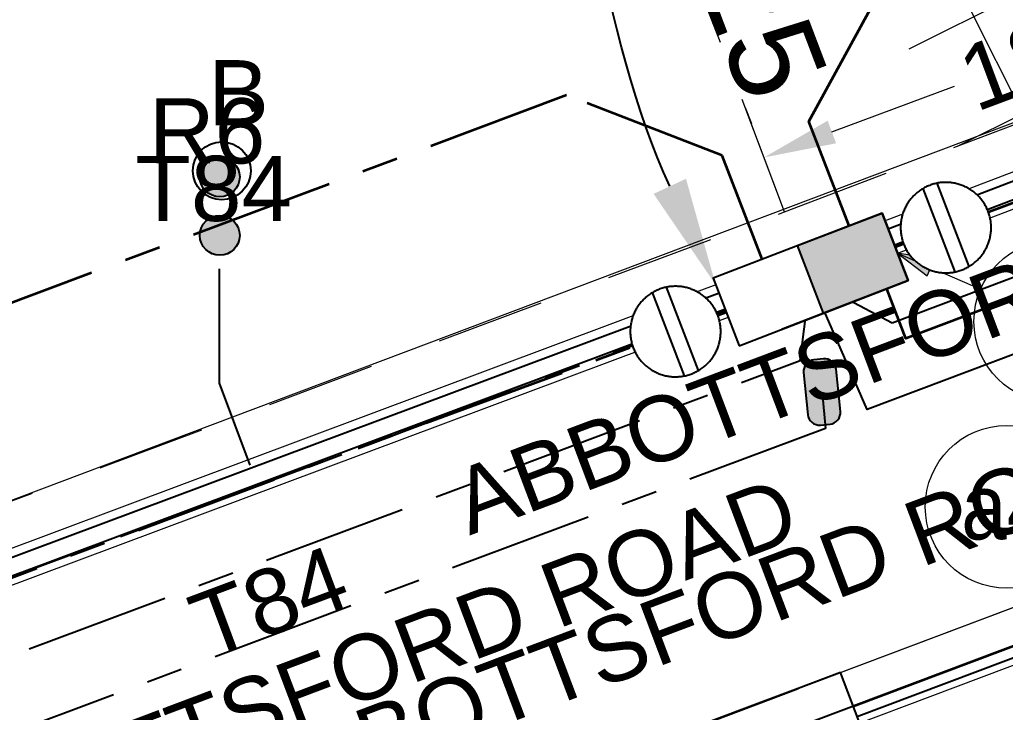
# Model space of a CAD drawing. Header units: metres. Extents: x 310735 to 311241, y 6267063 to 6267603.
# Drawn here: x 310909.97 to 310937.19, y 6267307.78 to 6267326.91 of the extents above; entities that cross this region are included whole.
import ezdxf
from ezdxf import colors
from ezdxf.entities.mleader import LeaderData, LeaderLine
from ezdxf.enums import TextEntityAlignment as Align
from ezdxf.math import Vec2, Vec3

# ---------------------------------------------------------------- set-up
doc = ezdxf.new("R2010")
doc.units = ezdxf.units.M
for name, pattern in [('Cable Exist UG', [7, 4, -1, 1, -1]), ('Dash', [5, 3, -2]), ('IE Trench LV', [6, 4, -2])]:
    doc.linetypes.add(name, pattern=pattern)
doc.layers.get('0').update_dxf_attribs({"color": 6})
for name, color, linetype, lineweight in [('_User Dimensions', 140, 'Continuous', 13), ('_User Miscellaneous1', 30, 'Continuous', 13), ('_User_HV_Exist', 1, 'Continuous', 35), ('_User_LV_Exist', 5, 'Continuous', 35), ('_User_SL_Exist', 4, 'Continuous', 35), ('Cadastre Developer_SP_EXT', 98, 'Continuous', 15), ('Cadastre Developer_SP_NEW', 92, 'Continuous', 15), ('Mains_LV_EXT', 163, 'Continuous', 25), ('Mains_LV_SL_EXT', 135, 'Continuous', 25)]:
    doc.layers.add(name, color=color, linetype=linetype, lineweight=lineweight)
doc.layers.add('_User Miscellaneous12', color=252, linetype='Continuous', lineweight=13, plot=False, transparency=0.5)
doc.layers.add('_User Miscellaneous8', color=181, linetype='Continuous', lineweight=13, transparency=0.5)
for name, color, linetype in [('Duct_SP_EXT', 30, 'Continuous'), ('Equip_LV_EXT', 7, 'Continuous'), ('Equip_LV_NEW', 2, 'Continuous'), ('Mains_HV_New_V17', 2, 'Cable x'), ('Mains_LV_New_T84', 2, 'Cable x'), ('Notes_SP_MISC', 7, 'Continuous'), ('SupportsUG_SP_LV_NEW', 2, 'Continuous'), ('Trench_SP_NEW', 2, 'Continuous')]:
    doc.layers.add(name, color=color, linetype=linetype)
doc.styles.add('iecARIAL', font='arial.ttf', dxfattribs={"height": 2})
doc.styles.get("Standard").update_dxf_attribs({"font": 'arial.ttf'})
doc.linetypes.add('Cable New UG', pattern='A,5.5,-0.01,["X",Standard,S=1.8,R=0,X=0,Y=-0.94],-1.7', length=7.21)
doc.linetypes.add('Cable x', pattern='A,4.5,-0.01,["X",Standard,S=1.25,R=0,X=0,Y=-0.65],-1.2', length=5.71)
doc.linetypes.add('IE Trench HV', pattern='A,4,-0.4,["/",Standard,S=2,R=0,X=0.25,Y=-1],-1.6', length=6)
doc.dimstyles.new('1.8mm_1_1000', dxfattribs={"dimtxt": 1.8, "dimasz": 2, "dimexe": 1, "dimexo": 3, "dimgap": 0.5, "dimtad": 0, "dimtoh": 1, "dimlfac": -1, "dimzin": 12, "dimdsep": 46, "dimtxsty": 'Standard', "dimcen": 1, "dimclrd": 256, "dimclre": 256, "dimclrt": 256, "dimazin": 3, "dimtfac": 1, "dimtmove": 0, "dimatfit": 3, "dimfxl": 1, "dimtolj": 1, "dimtzin": 0, "dimlwd": -1, "dimlwe": -1, "dimarcsym": 0})

# ---------------------------------------------------------------- blocks, each defined once
blk = doc.blocks.new('DUCT_EXT')
blk.add_circle((0, 0.8), 0.8)
at = {"flags": 1}
blk.add_attdef('Z', (0, 0), '', height=0.2, dxfattribs=at)
at = {"flags": 9}
for tag, p in [('DUCT_CODE', (0, 0)), ('XSECT_TYPE', (0, -0.2)), ('STATE', (0, -0.6)), ('FB_REFERENCE', (0, -0.4)), ('NOTES', (0, -0.8))]:
    blk.add_attdef(tag, text='', height=0.2, dxfattribs=at).set_placement(p, align=Align.MIDDLE_LEFT)
blk = doc.blocks.new('LV_STJ_EXT')
h = blk.add_hatch(color=256)
edge = h.paths.add_edge_path()
edge.add_ellipse((-0.586, 0.131), major_axis=(0.226, 0.226), ratio=1, start_angle=45, end_angle=135)
edge.add_line((-0.906, 0.131), (-0.906, -0.131))
edge.add_ellipse((-0.586, -0.131), major_axis=(0.226, 0.226), ratio=1, start_angle=135, end_angle=225)
edge.add_line((-0.586, -0.451), (0.586, -0.451))
edge.add_ellipse((0.586, -0.131), major_axis=(-0.226, 0.226), ratio=1, start_angle=135, end_angle=225)
edge.add_line((0.906, -0.131), (0.906, 0.131))
edge.add_ellipse((0.586, 0.131), major_axis=(-0.226, 0.226), ratio=1, start_angle=225, end_angle=315)
edge.add_line((0.586, 0.451), (-0.586, 0.451))
blk.add_lwpolyline([(-0.906, 0.131), (-0.906, -0.131, 0.414214), (-0.586, -0.451), (0.586, -0.451, 0.414214), (0.906, -0.131), (0.906, 0.131, 0.414214), (0.586, 0.451), (-0.586, 0.451, 0.414214)], format="xyb", close=True)
at = {"flags": 1}
blk.add_attdef('Z', (0, 0), '', height=0.2, dxfattribs=at)
at = {"flags": 9}
for tag, p in [('ORIENTATION', (0, 0)), ('USAGE', (0, -0.2)), ('LEGEND', (0, -0.4)), ('NOTES', (0, -0.6))]:
    blk.add_attdef(tag, text='', height=0.2, dxfattribs=at).set_placement(p, align=Align.MIDDLE_LEFT)
blk = doc.blocks.new('CABLE_LARGE_EXT')
h = blk.add_hatch(color=256)
edge = h.paths.add_edge_path()
edge.add_arc((0, 0.55), 0.55, 0, 360)
blk.add_circle((0, 0.55), 0.55)
at = {"flags": 1}
blk.add_attdef('Z', (0, 0), '', height=0.2, dxfattribs=at)
at = {"flags": 9}
for tag, p in [('COND_CODE', (0, 0)), ('FB_REFERENCE', (0, -0.2)), ('XSECT_SIZE', (0, -0.6)), ('STATE', (0, -0.4)), ('NOTES', (0, -0.8))]:
    blk.add_attdef(tag, text='', height=0.2, dxfattribs=at).set_placement(p, align=Align.MIDDLE_LEFT)
blk = doc.blocks.new('PILLAR_NEW')
at = {"width": 0.9}
blk.add_attdef('ASSET_NUM', text='', height=2, dxfattribs=at).set_placement((4, 2), align=Align.MIDDLE_LEFT)
for tag, p, flags in [('SUBURB', (-2, 0), 1), ('STREETNAME', (-1.8, 0), 9), ('PARENT', (-1.6, 0), 9), ('NOTES', (-1.4, 0), 9), ('LOCATION', (-1.2, 0), 9), ('LEGEND', (-1, 0), 9), ('USAGE', (-0.8, 0), 9), ('SUPPORT_TYPE', (-0.6, 0), 9), ('STATE', (-0.4, 0), 9), ('OWNED_BY', (-0.2, 0), 9)]:
    blk.add_attdef(tag, p, '', height=0.2, rotation=270, dxfattribs=dict(flags=flags))
blk.add_wipeout([(1, 2.5), (1, -2.5), (-1, -2.5), (-1, 2.5)])
blk.add_lwpolyline([(-1, 2.5), (-1, -1.25), (-1, 1.25), (-1, -2.5), (1, -2.5), (1, 2.5)], close=True)
blk = doc.blocks.new('SUB GRID')
at = {"transparency": 33554559}
for p, q in [((-48, 50), (-48, -50)), ((-50, 3), (50, 3)), ((-50, 0), (50, 0)), ((-50, 0), (50, 0))]:
    blk.add_line(p, q, dxfattribs=at)
blk = doc.blocks.new('*D376')
at = {"layer": '_User Dimensions', "transparency": 16777216}
for p, q in [((310964.238, 6267314.361), (310964.696, 6267313.144)), ((310962.472, 6267313.375), (310950.104, 6267308.717)), ((310934.396, 6267302.802), (310946.764, 6267307.459)), ((310932.418, 6267302.378), (310932.877, 6267301.161))]:
    blk.add_line(p, q, dxfattribs=at)
for points in [[(310962.354, 6267313.687), (310962.589, 6267313.063), (310964.344, 6267314.08)], [(310934.278, 6267303.114), (310934.513, 6267302.49), (310932.524, 6267302.097)]]:
    blk.add_solid(points, dxfattribs=at)
at = {"layer": '_User Dimensions', "transparency": 16777216, "insert": (310948.434, 6267308.088), "char_height": 1.8, "attachment_point": 5, "rotation": 20.6352}
blk.add_mtext('\\A1;34', dxfattribs=at)
blk = doc.blocks.new('*U410')
h = blk.add_hatch(color=256)
h.dxf.hatch_style = 1
h.paths.add_polyline_path([(3.217, -1.944), (2.93, -2.354), (3.893, -2.722)])
blk.add_line((3.893, -2.722), (2.049, -1.433))
at = {"flags": 128}
blk.add_lwpolyline([(3.217, -1.944), (2.93, -2.354), (3.893, -2.722), (3.217, -1.944)], dxfattribs=at)
blk.add_circle((0, 0), 2.25)
at = {"width": 0.9}
blk.add_attdef('CODE', text='', height=1.8, dxfattribs=at).set_placement((0, 0), align=Align.MIDDLE_CENTER)
at = {"flags": 1}
blk.add_attdef('Z', (0, 0), '', height=0.2, dxfattribs=at)
blk = doc.blocks.new('*U419')
h = blk.add_hatch(color=256)
h.dxf.hatch_style = 1
h.paths.add_polyline_path([(-3.542, 1.258), (-3.343, 1.717), (-4.36, 1.884)])
blk.add_line((-4.36, 1.884), (-2.295, 0.991))
at = {"flags": 128}
blk.add_lwpolyline([(-3.542, 1.258), (-3.343, 1.717), (-4.36, 1.884), (-3.542, 1.258)], dxfattribs=at)
blk.add_circle((0, 0), 2.25)
at = {"width": 0.9}
blk.add_attdef('CODE', text='', height=1.8, dxfattribs=at).set_placement((0, 0), align=Align.MIDDLE_CENTER)
at = {"flags": 1}
blk.add_attdef('Z', (0, 0), '', height=0.2, dxfattribs=at)
blk = doc.blocks.new('*D420')
at = {"layer": '_User Dimensions', "transparency": 16777216}
for p, q in [((310946.976, 6267330.851), (310947.143, 6267330.405)), ((310945.622, 6267328.767), (310942.236, 6267327.497)), ((310932.404, 6267323.808), (310935.789, 6267325.078)), ((310930.013, 6267324.487), (310930.18, 6267324.042))]:
    blk.add_line(p, q, dxfattribs=at)
at = {"layer": '_User Dimensions', "linetype": 'IE Trench LV', "transparency": 16777216}
for points in [[(310945.505, 6267329.079), (310945.739, 6267328.455), (310947.494, 6267329.469)], [(310932.286, 6267324.12), (310932.521, 6267323.496), (310930.531, 6267323.105)]]:
    blk.add_solid(points, dxfattribs=at)
at = {"layer": '_User Dimensions', "linetype": 'IE Trench LV', "transparency": 16777216, "insert": (310939.013, 6267326.287), "char_height": 1.8, "attachment_point": 5, "rotation": 20.5639}
blk.add_mtext('\\A1;18.12', dxfattribs=at)
blk = doc.blocks.new('LV_UG_LINKS_CLOSED_NEW')
at = {"layer": 'Equip_LV_NEW'}
for tag, flags, p in [('ACTUAL_STATUS', 9, (3.167, -1.667)), ('CONSTRUCTED_VOLTAGE', 9, (3.167, -1.833)), ('OPERATING_VOLTAGE', 9, (3.167, -2.167)), ('NO_PHASES', 9, (3.167, -2)), ('STATE', 9, (3.167, -2.5)), ('ORIENTATION', 9, (3.167, -2.333)), ('SWITCH_TYPE', 9, (3.167, -2.667)), ('USAGE', 9, (3.167, -2.833)), ('NOTES', 9, (3.167, -3)), ('OWNED_BY', 9, (3.167, -3.167)), ('OPERATED_BY', 9, (3.167, -3.333)), ('MAINTAINED_BY', 9, (3.167, -3.5)), ('TYPE', 9, (3.167, -3.833)), ('NUMBER_OF_PHASES', 9, (3.167, -3.667)), ('Z', 1, (3.167, -4))]:
    blk.add_attdef(tag, text='', height=0.167, dxfattribs=dict(at, flags=flags)).set_placement(p, align=Align.MIDDLE_LEFT)
blk.add_wipeout([(4, 1.25), (3.969, 1.25), (3.939, 1.248), (3.908, 1.247), (3.877, 1.244), (3.847, 1.241), (3.817, 1.236), (3.786, 1.232), (3.756, 1.226), (3.726, 1.22), (3.696, 1.213), (3.667, 1.205), (3.637, 1.196), (3.608, 1.187), (3.579, 1.177), (3.55, 1.166), (3.522, 1.155), (3.493, 1.143), (3.466, 1.13), (3.438, 1.117), (3.411, 1.102), (3.384, 1.088), (3.357, 1.072), (3.331, 1.056), (3.306, 1.039), (3.28, 1.022), (3.255, 1.004), (3.231, 0.985), (3.207, 0.966), (3.184, 0.947), (3.161, 0.926), (3.138, 0.905), (3.116, 0.884), (3.095, 0.862), (3.074, 0.839), (3.053, 0.816), (3.034, 0.793), (3.015, 0.769), (2.996, 0.745), (2.978, 0.72), (2.961, 0.694), (2.944, 0.669), (2.928, 0.643), (2.912, 0.616), (2.898, 0.589), (2.883, 0.562), (2.87, 0.534), (2.857, 0.507), (2.845, 0.478), (2.834, 0.45), (2.823, 0.421), (2.813, 0.392), (2.804, 0.363), (2.795, 0.333), (2.787, 0.304), (2.78, 0.274), (2.774, 0.244), (2.768, 0.214), (2.764, 0.183), (2.759, 0.153), (2.756, 0.123), (2.753, 0.092), (2.752, 0.061), (2.75, 0.031), (2.75, 0), (2.75, -0.031), (2.752, -0.061), (2.753, -0.092), (2.756, -0.123), (2.759, -0.153), (2.764, -0.183), (2.768, -0.214), (2.774, -0.244), (2.78, -0.274), (2.787, -0.304), (2.795, -0.333), (2.804, -0.363), (2.813, -0.392), (2.823, -0.421), (2.834, -0.45), (2.845, -0.478), (2.857, -0.507), (2.87, -0.534), (2.883, -0.562), (2.898, -0.589), (2.912, -0.616), (2.928, -0.643), (2.944, -0.669), (2.961, -0.694), (2.978, -0.72), (2.996, -0.745), (3.015, -0.769), (3.034, -0.793), (3.053, -0.816), (3.074, -0.839), (3.095, -0.862), (3.116, -0.884), (3.138, -0.905), (3.161, -0.926), (3.184, -0.947), (3.207, -0.966), (3.231, -0.985), (3.255, -1.004), (3.28, -1.022), (3.306, -1.039), (3.331, -1.056), (3.357, -1.072), (3.384, -1.088), (3.411, -1.102), (3.438, -1.117), (3.466, -1.13), (3.493, -1.143), (3.522, -1.155), (3.55, -1.166), (3.579, -1.177), (3.608, -1.187), (3.637, -1.196), (3.667, -1.205), (3.696, -1.213), (3.726, -1.22), (3.756, -1.226), (3.786, -1.232), (3.817, -1.236), (3.847, -1.241), (3.877, -1.244), (3.908, -1.247), (3.939, -1.248), (3.969, -1.25), (4, -1.25), (4.031, -1.25), (4.061, -1.248), (4.092, -1.247), (4.123, -1.244), (4.153, -1.241), (4.183, -1.236), (4.214, -1.232), (4.244, -1.226), (4.274, -1.22), (4.304, -1.213), (4.333, -1.205), (4.363, -1.196), (4.392, -1.187), (4.421, -1.177), (4.45, -1.166), (4.478, -1.155), (4.507, -1.143), (4.534, -1.13), (4.562, -1.117), (4.589, -1.102), (4.616, -1.088), (4.643, -1.072), (4.669, -1.056), (4.694, -1.039), (4.72, -1.022), (4.745, -1.004), (4.769, -0.985), (4.793, -0.966), (4.816, -0.947), (4.839, -0.926), (4.862, -0.905), (4.884, -0.884), (4.905, -0.862), (4.926, -0.839), (4.947, -0.816), (4.966, -0.793), (4.985, -0.769), (5.004, -0.745), (5.022, -0.72), (5.039, -0.694), (5.056, -0.669), (5.072, -0.643), (5.088, -0.616), (5.102, -0.589), (5.117, -0.562), (5.13, -0.534), (5.143, -0.507), (5.155, -0.478), (5.166, -0.45), (5.177, -0.421), (5.187, -0.392), (5.196, -0.363), (5.205, -0.333), (5.213, -0.304), (5.22, -0.274), (5.226, -0.244), (5.232, -0.214), (5.236, -0.183), (5.241, -0.153), (5.244, -0.123), (5.247, -0.092), (5.248, -0.061), (5.25, -0.031), (5.25, 0), (5.25, 0.031), (5.248, 0.061), (5.247, 0.092), (5.244, 0.123), (5.241, 0.153), (5.236, 0.183), (5.232, 0.214), (5.226, 0.244), (5.22, 0.274), (5.213, 0.304), (5.205, 0.333), (5.196, 0.363), (5.187, 0.392), (5.177, 0.421), (5.166, 0.45), (5.155, 0.478), (5.143, 0.507), (5.13, 0.534), (5.117, 0.562), (5.102, 0.589), (5.088, 0.616), (5.072, 0.643), (5.056, 0.669), (5.039, 0.694), (5.022, 0.72), (5.004, 0.745), (4.985, 0.769), (4.966, 0.793), (4.947, 0.816), (4.926, 0.839), (4.905, 0.862), (4.884, 0.884), (4.862, 0.905), (4.839, 0.926), (4.816, 0.947), (4.793, 0.966), (4.769, 0.985), (4.745, 1.004), (4.72, 1.022), (4.694, 1.039), (4.669, 1.056), (4.643, 1.072), (4.616, 1.088), (4.589, 1.102), (4.562, 1.117), (4.534, 1.13), (4.507, 1.143), (4.478, 1.155), (4.45, 1.166), (4.421, 1.177), (4.392, 1.187), (4.363, 1.196), (4.333, 1.205), (4.304, 1.213), (4.274, 1.22), (4.244, 1.226), (4.214, 1.232), (4.183, 1.236), (4.153, 1.241), (4.123, 1.244), (4.092, 1.247), (4.061, 1.248), (4.031, 1.25)]).dxf.layer = 'Equip_LV_NEW'
for p, q in [((3.792, 1.232), (3.792, -1.232)), ((4.208, 1.232), (4.208, -1.232))]:
    blk.add_line(p, q, dxfattribs=at)
at = {"layer": 'Equip_LV_NEW', "flags": 128}
blk.add_lwpolyline([(4, 1.25), (3.969, 1.25), (3.939, 1.248), (3.908, 1.247), (3.877, 1.244), (3.847, 1.241), (3.817, 1.236), (3.786, 1.232), (3.756, 1.226), (3.726, 1.22), (3.696, 1.213), (3.667, 1.205), (3.637, 1.196), (3.608, 1.187), (3.579, 1.177), (3.55, 1.166), (3.522, 1.155), (3.493, 1.143), (3.466, 1.13), (3.438, 1.117), (3.411, 1.102), (3.384, 1.088), (3.357, 1.072), (3.331, 1.056), (3.306, 1.039), (3.28, 1.022), (3.255, 1.004), (3.231, 0.985), (3.207, 0.966), (3.184, 0.947), (3.161, 0.926), (3.138, 0.905), (3.116, 0.884), (3.095, 0.862), (3.074, 0.839), (3.053, 0.816), (3.034, 0.793), (3.015, 0.769), (2.996, 0.745), (2.978, 0.72), (2.961, 0.694), (2.944, 0.669), (2.928, 0.643), (2.912, 0.616), (2.898, 0.589), (2.883, 0.562), (2.87, 0.534), (2.857, 0.507), (2.845, 0.478), (2.834, 0.45), (2.823, 0.421), (2.813, 0.392), (2.804, 0.363), (2.795, 0.333), (2.787, 0.304), (2.78, 0.274), (2.774, 0.244), (2.768, 0.214), (2.764, 0.183), (2.759, 0.153), (2.756, 0.123), (2.753, 0.092), (2.752, 0.061), (2.75, 0.031), (2.75, 0), (2.75, -0.031), (2.752, -0.061), (2.753, -0.092), (2.756, -0.123), (2.759, -0.153), (2.764, -0.183), (2.768, -0.214), (2.774, -0.244), (2.78, -0.274), (2.787, -0.304), (2.795, -0.333), (2.804, -0.363), (2.813, -0.392), (2.823, -0.421), (2.834, -0.45), (2.845, -0.478), (2.857, -0.507), (2.87, -0.534), (2.883, -0.562), (2.898, -0.589), (2.912, -0.616), (2.928, -0.643), (2.944, -0.669), (2.961, -0.694), (2.978, -0.72), (2.996, -0.745), (3.015, -0.769), (3.034, -0.793), (3.053, -0.816), (3.074, -0.839), (3.095, -0.862), (3.116, -0.884), (3.138, -0.905), (3.161, -0.926), (3.184, -0.947), (3.207, -0.966), (3.231, -0.985), (3.255, -1.004), (3.28, -1.022), (3.306, -1.039), (3.331, -1.056), (3.357, -1.072), (3.384, -1.088), (3.411, -1.102), (3.438, -1.117), (3.466, -1.13), (3.493, -1.143), (3.522, -1.155), (3.55, -1.166), (3.579, -1.177), (3.608, -1.187), (3.637, -1.196), (3.667, -1.205), (3.696, -1.213), (3.726, -1.22), (3.756, -1.226), (3.786, -1.232), (3.817, -1.236), (3.847, -1.241), (3.877, -1.244), (3.908, -1.247), (3.939, -1.248), (3.969, -1.25), (4, -1.25), (4.031, -1.25), (4.061, -1.248), (4.092, -1.247), (4.123, -1.244), (4.153, -1.241), (4.183, -1.236), (4.214, -1.232), (4.244, -1.226), (4.274, -1.22), (4.304, -1.213), (4.333, -1.205), (4.363, -1.196), (4.392, -1.187), (4.421, -1.177), (4.45, -1.166), (4.478, -1.155), (4.507, -1.143), (4.534, -1.13), (4.562, -1.117), (4.589, -1.102), (4.616, -1.088), (4.643, -1.072), (4.669, -1.056), (4.694, -1.039), (4.72, -1.022), (4.745, -1.004), (4.769, -0.985), (4.793, -0.966), (4.816, -0.947), (4.839, -0.926), (4.862, -0.905), (4.884, -0.884), (4.905, -0.862), (4.926, -0.839), (4.947, -0.816), (4.966, -0.793), (4.985, -0.769), (5.004, -0.745), (5.022, -0.72), (5.039, -0.694), (5.056, -0.669), (5.072, -0.643), (5.088, -0.616), (5.102, -0.589), (5.117, -0.562), (5.13, -0.534), (5.143, -0.507), (5.155, -0.478), (5.166, -0.45), (5.177, -0.421), (5.187, -0.392), (5.196, -0.363), (5.205, -0.333), (5.213, -0.304), (5.22, -0.274), (5.226, -0.244), (5.232, -0.214), (5.236, -0.183), (5.241, -0.153), (5.244, -0.123), (5.247, -0.092), (5.248, -0.061), (5.25, -0.031), (5.25, 0), (5.25, 0.031), (5.248, 0.061), (5.247, 0.092), (5.244, 0.123), (5.241, 0.153), (5.236, 0.183), (5.232, 0.214), (5.226, 0.244), (5.22, 0.274), (5.213, 0.304), (5.205, 0.333), (5.196, 0.363), (5.187, 0.392), (5.177, 0.421), (5.166, 0.45), (5.155, 0.478), (5.143, 0.507), (5.13, 0.534), (5.117, 0.562), (5.102, 0.589), (5.088, 0.616), (5.072, 0.643), (5.056, 0.669), (5.039, 0.694), (5.022, 0.72), (5.004, 0.745), (4.985, 0.769), (4.966, 0.793), (4.947, 0.816), (4.926, 0.839), (4.905, 0.862), (4.884, 0.884), (4.862, 0.905), (4.839, 0.926), (4.816, 0.947), (4.793, 0.966), (4.769, 0.985), (4.745, 1.004), (4.72, 1.022), (4.694, 1.039), (4.669, 1.056), (4.643, 1.072), (4.616, 1.088), (4.589, 1.102), (4.562, 1.117), (4.534, 1.13), (4.507, 1.143), (4.478, 1.155), (4.45, 1.166), (4.421, 1.177), (4.392, 1.187), (4.363, 1.196), (4.333, 1.205), (4.304, 1.213), (4.274, 1.22), (4.244, 1.226), (4.214, 1.232), (4.183, 1.236), (4.153, 1.241), (4.123, 1.244), (4.092, 1.247), (4.061, 1.248), (4.031, 1.25)], close=True, dxfattribs=at)
blk = doc.blocks.new('*U496')
at = {"layer": 'Equip_LV_NEW'}
for tag, flags, p in [('ACTUAL_STATUS', 9, (3.167, -1.667)), ('CONSTRUCTED_VOLTAGE', 9, (3.167, -1.833)), ('OPERATING_VOLTAGE', 9, (3.167, -2.167)), ('NO_PHASES', 9, (3.167, -2)), ('STATE', 9, (3.167, -2.5)), ('ORIENTATION', 9, (3.167, -2.333)), ('SWITCH_TYPE', 9, (3.167, -2.667)), ('USAGE', 9, (3.167, -2.833)), ('NOTES', 9, (3.167, -3)), ('OWNED_BY', 9, (3.167, -3.167)), ('OPERATED_BY', 9, (3.167, -3.333)), ('MAINTAINED_BY', 9, (3.167, -3.5)), ('TYPE', 9, (3.167, -3.833)), ('NUMBER_OF_PHASES', 9, (3.167, -3.667)), ('Z', 1, (3.167, -4))]:
    blk.add_attdef(tag, text='', height=0.167, dxfattribs=dict(at, flags=flags)).set_placement(p, align=Align.MIDDLE_LEFT)
blk.add_wipeout([(-3.997, -1.261), (-3.966, -1.261), (-3.935, -1.259), (-3.905, -1.257), (-3.874, -1.255), (-3.844, -1.251), (-3.813, -1.247), (-3.783, -1.242), (-3.753, -1.236), (-3.723, -1.23), (-3.693, -1.223), (-3.663, -1.215), (-3.634, -1.206), (-3.605, -1.197), (-3.576, -1.187), (-3.547, -1.176), (-3.518, -1.165), (-3.49, -1.152), (-3.462, -1.14), (-3.435, -1.126), (-3.408, -1.112), (-3.381, -1.097), (-3.354, -1.081), (-3.328, -1.065), (-3.303, -1.049), (-3.277, -1.031), (-3.253, -1.013), (-3.228, -0.994), (-3.204, -0.975), (-3.181, -0.955), (-3.158, -0.935), (-3.136, -0.914), (-3.114, -0.893), (-3.092, -0.871), (-3.071, -0.848), (-3.051, -0.825), (-3.032, -0.801), (-3.012, -0.777), (-2.994, -0.753), (-2.976, -0.728), (-2.959, -0.703), (-2.942, -0.677), (-2.926, -0.651), (-2.911, -0.624), (-2.896, -0.597), (-2.882, -0.57), (-2.869, -0.542), (-2.856, -0.514), (-2.844, -0.486), (-2.832, -0.458), (-2.822, -0.429), (-2.812, -0.4), (-2.803, -0.371), (-2.794, -0.341), (-2.787, -0.311), (-2.78, -0.282), (-2.773, -0.252), (-2.768, -0.221), (-2.763, -0.191), (-2.759, -0.161), (-2.756, -0.13), (-2.753, -0.1), (-2.751, -0.069), (-2.75, -0.038), (-2.75, -0.008), (-2.75, 0.023), (-2.752, 0.054), (-2.754, 0.084), (-2.756, 0.115), (-2.76, 0.145), (-2.764, 0.176), (-2.769, 0.206), (-2.775, 0.236), (-2.781, 0.266), (-2.788, 0.296), (-2.796, 0.326), (-2.805, 0.355), (-2.814, 0.384), (-2.824, 0.413), (-2.835, 0.442), (-2.846, 0.47), (-2.859, 0.499), (-2.871, 0.526), (-2.885, 0.554), (-2.899, 0.581), (-2.914, 0.608), (-2.93, 0.634), (-2.946, 0.661), (-2.963, 0.686), (-2.98, 0.711), (-2.998, 0.736), (-3.017, 0.761), (-3.036, 0.785), (-3.056, 0.808), (-3.076, 0.831), (-3.097, 0.853), (-3.119, 0.875), (-3.141, 0.897), (-3.163, 0.917), (-3.186, 0.938), (-3.21, 0.957), (-3.234, 0.976), (-3.258, 0.995), (-3.283, 1.013), (-3.308, 1.03), (-3.334, 1.047), (-3.36, 1.063), (-3.387, 1.078), (-3.414, 1.093), (-3.441, 1.107), (-3.469, 1.12), (-3.497, 1.133), (-3.525, 1.145), (-3.553, 1.156), (-3.582, 1.167), (-3.611, 1.177), (-3.64, 1.186), (-3.67, 1.195), (-3.7, 1.202), (-3.73, 1.209), (-3.76, 1.216), (-3.79, 1.221), (-3.82, 1.226), (-3.85, 1.23), (-3.881, 1.233), (-3.911, 1.236), (-3.942, 1.238), (-3.973, 1.239), (-4.003, 1.239), (-4.034, 1.238), (-4.065, 1.237), (-4.095, 1.235), (-4.126, 1.233), (-4.156, 1.229), (-4.187, 1.225), (-4.217, 1.22), (-4.247, 1.214), (-4.277, 1.208), (-4.307, 1.201), (-4.337, 1.193), (-4.366, 1.184), (-4.395, 1.175), (-4.424, 1.165), (-4.453, 1.154), (-4.482, 1.142), (-4.51, 1.13), (-4.538, 1.117), (-4.565, 1.104), (-4.592, 1.09), (-4.619, 1.075), (-4.646, 1.059), (-4.672, 1.043), (-4.697, 1.026), (-4.723, 1.009), (-4.747, 0.991), (-4.772, 0.972), (-4.796, 0.953), (-4.819, 0.933), (-4.842, 0.913), (-4.864, 0.892), (-4.886, 0.87), (-4.908, 0.848), (-4.929, 0.826), (-4.949, 0.803), (-4.968, 0.779), (-4.988, 0.755), (-5.006, 0.731), (-5.024, 0.706), (-5.041, 0.68), (-5.058, 0.655), (-5.074, 0.629), (-5.089, 0.602), (-5.104, 0.575), (-5.118, 0.548), (-5.131, 0.52), (-5.144, 0.492), (-5.156, 0.464), (-5.167, 0.436), (-5.178, 0.407), (-5.188, 0.378), (-5.197, 0.348), (-5.206, 0.319), (-5.213, 0.289), (-5.22, 0.259), (-5.227, 0.229), (-5.232, 0.199), (-5.237, 0.169), (-5.241, 0.138), (-5.244, 0.108), (-5.247, 0.077), (-5.249, 0.047), (-5.25, 0.016), (-5.25, -0.015), (-5.25, -0.045), (-5.248, -0.076), (-5.246, -0.107), (-5.244, -0.137), (-5.24, -0.168), (-5.236, -0.198), (-5.231, -0.228), (-5.225, -0.258), (-5.219, -0.288), (-5.212, -0.318), (-5.204, -0.348), (-5.195, -0.377), (-5.186, -0.407), (-5.176, -0.436), (-5.165, -0.464), (-5.153, -0.493), (-5.141, -0.521), (-5.128, -0.549), (-5.115, -0.576), (-5.101, -0.603), (-5.086, -0.63), (-5.07, -0.657), (-5.054, -0.683), (-5.037, -0.708), (-5.02, -0.734), (-5.002, -0.759), (-4.983, -0.783), (-4.964, -0.807), (-4.944, -0.83), (-4.924, -0.853), (-4.903, -0.876), (-4.881, -0.897), (-4.859, -0.919), (-4.837, -0.94), (-4.814, -0.96), (-4.79, -0.98), (-4.766, -0.999), (-4.742, -1.017), (-4.717, -1.035), (-4.692, -1.052), (-4.666, -1.069), (-4.64, -1.085), (-4.613, -1.1), (-4.586, -1.115), (-4.559, -1.129), (-4.531, -1.143), (-4.503, -1.155), (-4.475, -1.167), (-4.447, -1.179), (-4.418, -1.189), (-4.389, -1.199), (-4.36, -1.208), (-4.33, -1.217), (-4.3, -1.225), (-4.27, -1.232), (-4.24, -1.238), (-4.21, -1.243), (-4.18, -1.248), (-4.15, -1.252), (-4.119, -1.255), (-4.088, -1.258), (-4.058, -1.26), (-4.027, -1.261)]).dxf.layer = 'Equip_LV_NEW'
for p, q in [((-4.205, -1.244), (-4.212, 1.221)), ((-3.788, -1.243), (-3.795, 1.222))]:
    blk.add_line(p, q, dxfattribs=at)
at = {"layer": 'Equip_LV_NEW', "flags": 128}
blk.add_lwpolyline([(-3.997, -1.261), (-3.966, -1.261), (-3.935, -1.259), (-3.905, -1.257), (-3.874, -1.255), (-3.844, -1.251), (-3.813, -1.247), (-3.783, -1.242), (-3.753, -1.236), (-3.723, -1.23), (-3.693, -1.223), (-3.663, -1.215), (-3.634, -1.206), (-3.605, -1.197), (-3.576, -1.187), (-3.547, -1.176), (-3.518, -1.165), (-3.49, -1.152), (-3.462, -1.14), (-3.435, -1.126), (-3.408, -1.112), (-3.381, -1.097), (-3.354, -1.081), (-3.328, -1.065), (-3.303, -1.049), (-3.277, -1.031), (-3.253, -1.013), (-3.228, -0.994), (-3.204, -0.975), (-3.181, -0.955), (-3.158, -0.935), (-3.136, -0.914), (-3.114, -0.893), (-3.092, -0.871), (-3.071, -0.848), (-3.051, -0.825), (-3.032, -0.801), (-3.012, -0.777), (-2.994, -0.753), (-2.976, -0.728), (-2.959, -0.703), (-2.942, -0.677), (-2.926, -0.651), (-2.911, -0.624), (-2.896, -0.597), (-2.882, -0.57), (-2.869, -0.542), (-2.856, -0.514), (-2.844, -0.486), (-2.832, -0.458), (-2.822, -0.429), (-2.812, -0.4), (-2.803, -0.371), (-2.794, -0.341), (-2.787, -0.311), (-2.78, -0.282), (-2.773, -0.252), (-2.768, -0.221), (-2.763, -0.191), (-2.759, -0.161), (-2.756, -0.13), (-2.753, -0.1), (-2.751, -0.069), (-2.75, -0.038), (-2.75, -0.008), (-2.75, 0.023), (-2.752, 0.054), (-2.754, 0.084), (-2.756, 0.115), (-2.76, 0.145), (-2.764, 0.176), (-2.769, 0.206), (-2.775, 0.236), (-2.781, 0.266), (-2.788, 0.296), (-2.796, 0.326), (-2.805, 0.355), (-2.814, 0.384), (-2.824, 0.413), (-2.835, 0.442), (-2.846, 0.47), (-2.859, 0.499), (-2.871, 0.526), (-2.885, 0.554), (-2.899, 0.581), (-2.914, 0.608), (-2.93, 0.634), (-2.946, 0.661), (-2.963, 0.686), (-2.98, 0.711), (-2.998, 0.736), (-3.017, 0.761), (-3.036, 0.785), (-3.056, 0.808), (-3.076, 0.831), (-3.097, 0.853), (-3.119, 0.875), (-3.141, 0.897), (-3.163, 0.917), (-3.186, 0.938), (-3.21, 0.957), (-3.234, 0.976), (-3.258, 0.995), (-3.283, 1.013), (-3.308, 1.03), (-3.334, 1.047), (-3.36, 1.063), (-3.387, 1.078), (-3.414, 1.093), (-3.441, 1.107), (-3.469, 1.12), (-3.497, 1.133), (-3.525, 1.145), (-3.553, 1.156), (-3.582, 1.167), (-3.611, 1.177), (-3.64, 1.186), (-3.67, 1.195), (-3.7, 1.202), (-3.73, 1.209), (-3.76, 1.216), (-3.79, 1.221), (-3.82, 1.226), (-3.85, 1.23), (-3.881, 1.233), (-3.911, 1.236), (-3.942, 1.238), (-3.973, 1.239), (-4.003, 1.239), (-4.034, 1.238), (-4.065, 1.237), (-4.095, 1.235), (-4.126, 1.233), (-4.156, 1.229), (-4.187, 1.225), (-4.217, 1.22), (-4.247, 1.214), (-4.277, 1.208), (-4.307, 1.201), (-4.337, 1.193), (-4.366, 1.184), (-4.395, 1.175), (-4.424, 1.165), (-4.453, 1.154), (-4.482, 1.142), (-4.51, 1.13), (-4.538, 1.117), (-4.565, 1.104), (-4.592, 1.09), (-4.619, 1.075), (-4.646, 1.059), (-4.672, 1.043), (-4.697, 1.026), (-4.723, 1.009), (-4.747, 0.991), (-4.772, 0.972), (-4.796, 0.953), (-4.819, 0.933), (-4.842, 0.913), (-4.864, 0.892), (-4.886, 0.87), (-4.908, 0.848), (-4.929, 0.826), (-4.949, 0.803), (-4.968, 0.779), (-4.988, 0.755), (-5.006, 0.731), (-5.024, 0.706), (-5.041, 0.68), (-5.058, 0.655), (-5.074, 0.629), (-5.089, 0.602), (-5.104, 0.575), (-5.118, 0.548), (-5.131, 0.52), (-5.144, 0.492), (-5.156, 0.464), (-5.167, 0.436), (-5.178, 0.407), (-5.188, 0.378), (-5.197, 0.348), (-5.206, 0.319), (-5.213, 0.289), (-5.22, 0.259), (-5.227, 0.229), (-5.232, 0.199), (-5.237, 0.169), (-5.241, 0.138), (-5.244, 0.108), (-5.247, 0.077), (-5.249, 0.047), (-5.25, 0.016), (-5.25, -0.015), (-5.25, -0.045), (-5.248, -0.076), (-5.246, -0.107), (-5.244, -0.137), (-5.24, -0.168), (-5.236, -0.198), (-5.231, -0.228), (-5.225, -0.258), (-5.219, -0.288), (-5.212, -0.318), (-5.204, -0.348), (-5.195, -0.377), (-5.186, -0.407), (-5.176, -0.436), (-5.165, -0.464), (-5.153, -0.493), (-5.141, -0.521), (-5.128, -0.549), (-5.115, -0.576), (-5.101, -0.603), (-5.086, -0.63), (-5.07, -0.657), (-5.054, -0.683), (-5.037, -0.708), (-5.02, -0.734), (-5.002, -0.759), (-4.983, -0.783), (-4.964, -0.807), (-4.944, -0.83), (-4.924, -0.853), (-4.903, -0.876), (-4.881, -0.897), (-4.859, -0.919), (-4.837, -0.94), (-4.814, -0.96), (-4.79, -0.98), (-4.766, -0.999), (-4.742, -1.017), (-4.717, -1.035), (-4.692, -1.052), (-4.666, -1.069), (-4.64, -1.085), (-4.613, -1.1), (-4.586, -1.115), (-4.559, -1.129), (-4.531, -1.143), (-4.503, -1.155), (-4.475, -1.167), (-4.447, -1.179), (-4.418, -1.189), (-4.389, -1.199), (-4.36, -1.208), (-4.33, -1.217), (-4.3, -1.225), (-4.27, -1.232), (-4.24, -1.238), (-4.21, -1.243), (-4.18, -1.248), (-4.15, -1.252), (-4.119, -1.255), (-4.088, -1.258), (-4.058, -1.26), (-4.027, -1.261)], close=True, dxfattribs=at)
blk = doc.blocks.new('*U528')
for p, q in [((-2.342, -0.876), (2.342, 0.876)), ((0.35, -0.937), (-0.35, 0.937))]:
    blk.add_line(p, q)
at = {"style": 'iecARIAL', "width": 0.9, "flags": 8}
blk.add_attdef('ASSET_NUM', text='', height=2, dxfattribs=at).set_placement((4, 2), align=Align.MIDDLE_LEFT)
for tag, p, flags in [('SUBURB', (-2, 0), 1), ('STREETNAME', (-1.8, 0), 9), ('PARENT', (-1.6, 0), 9), ('NOTES', (-1.4, 0), 9), ('LOCATION', (-1.2, 0), 9), ('LEGEND', (-1, 0), 9), ('USAGE', (-0.8, 0), 9), ('SUPPORT_TYPE', (-0.6, 0), 9), ('STATE', (-0.4, 0), 9), ('OWNED_BY', (-0.2, 0), 9)]:
    blk.add_attdef(tag, p, '', height=0.2, rotation=270, dxfattribs=dict(flags=flags))
blk.add_wipeout([(-2.692, 0.061), (1.991, 1.812), (2.692, -0.061), (-1.991, -1.812)])
at = {"ltscale": 10}
h = blk.add_hatch(color=256, dxfattribs=at)
h.dxf.hatch_style = 1
h.paths.add_polyline_path([(0.35, -0.937), (-0.35, 0.937), (1.991, 1.812), (2.692, -0.061)])
blk.add_lwpolyline([(-1.991, -1.812), (1.521, -0.499), (-0.821, -1.374), (2.692, -0.061), (1.991, 1.812), (-2.692, 0.061)], close=True)
blk.add_lwpolyline([(0.35, -0.937), (-0.35, 0.937), (1.991, 1.812), (2.692, -0.061)], close=True, dxfattribs=at)

msp = doc.modelspace()

# ---------------------------------------------------------------- linework, layer by layer
at = {"layer": '_User Miscellaneous1'}
for p, q in [((310931.519, 6267320.458), (310948.173, 6267326.827)), ((310931.862, 6267319.561), (310948.516, 6267325.931)), ((310903.248, 6267309.88), (310931.522, 6267320.459)), ((310931.519, 6267320.458), (310931.691, 6267320.009)), ((310931.522, 6267320.459), (310931.691, 6267320.009)), ((310931.862, 6267319.561), (310931.691, 6267320.009)), ((310931.859, 6267319.56), (310931.691, 6267320.009)), ((310903.584, 6267308.98), (310931.859, 6267319.56))]:
    msp.add_line(p, q, dxfattribs=at)
at = {"layer": '_User Miscellaneous12', "color": 1, "flags": 128}
msp.add_lwpolyline([(310904.809, 6267298.392), (310901.45, 6267290.975), (310922.87, 6267234.108), (310963.339, 6267249.346), (310966.114, 6267255.475), (310944.34, 6267313.282)], close=True, dxfattribs=at)
at = {"layer": '_User Miscellaneous12', "color": 5, "flags": 128}
msp.add_lwpolyline([(310905.549, 6267297.603), (310902.532, 6267290.94), (310923.453, 6267235.396), (310962.598, 6267250.136), (310965.032, 6267255.51), (310943.757, 6267311.994)], close=True, dxfattribs=at)
at = {"layer": '_User Miscellaneous12', "color": 6, "flags": 128}
msp.add_lwpolyline([(310905.771, 6267297.366), (310902.857, 6267290.93), (310923.628, 6267235.782), (310962.376, 6267250.373), (310964.708, 6267255.52), (310943.582, 6267311.607)], close=True, dxfattribs=at)
at = {"layer": '_User Miscellaneous12', "color": 4, "flags": 128}
msp.add_lwpolyline([(310905.919, 6267297.208), (310903.073, 6267290.923), (310923.745, 6267236.04), (310962.228, 6267250.531), (310964.491, 6267255.527), (310943.465, 6267311.35)], close=True, dxfattribs=at)
at = {"layer": '_User_LV_Exist', "linetype": 'Cable Exist UG'}
for points in [[(310874.026, 6267367.392), (310872.662, 6267365.315), (310872.662, 6267365.315), (310879.005, 6267348.177), (310886.039, 6267329.27), (310886.389, 6267328.341), (310888.886, 6267327.391), (310888.886, 6267327.391), (310894.6, 6267312.253), (310901.18, 6267309.543), (310901.504, 6267308.483), (310901.504, 6267308.483), (310929.484, 6267318.835)], [(310934.148, 6267320.637), (310934.148, 6267320.637), (310934.148, 6267320.637), (310986.339, 6267340.155), (310986.339, 6267340.155), (310986.339, 6267340.155), (310985.297, 6267344.776), (311000.723, 6267352.489), (310999.381, 6267355.172), (310995.356, 6267353.16)]]:
    msp.add_lwpolyline(points, dxfattribs=at)
at = {"layer": '_User_LV_Exist', "linetype": 'Cable New UG', "flags": 128}
for points in [[(310967.377, 6267320.919), (310969.324, 6267321.62), (310968.371, 6267324.144), (310951.707, 6267318.164), (310949.575, 6267323.815), (310934.443, 6267318.106), (310933.925, 6267319.479)], [(310960.135, 6267318.16), (310932.995, 6267307.94)]]:
    msp.add_lwpolyline(points, dxfattribs=at)
at = {"layer": '_User_SL_Exist', "linetype": 'Cable Exist UG'}
for points in [[(310932.876, 6267321.217), (310931.763, 6267324.1), (310934.052, 6267328.275), (310944.258, 6267332.156), (310944.258, 6267332.156), (310957.346, 6267337.134)], [(310930.479, 6267320.292), (310929.374, 6267323.155), (310925.072, 6267324.821), (310925.072, 6267324.821), (310925.072, 6267324.821), (310902.697, 6267316.449)]]:
    msp.add_lwpolyline(points, dxfattribs=at)
at = {"layer": 'Cadastre Developer_SP_EXT', "linetype": 'Dash'}
for points in [[(310922.839, 6267343.419), (310931.095, 6267321.602), (310959.696, 6267332.478), (310962.577, 6267338.873), (310956.066, 6267355.994), (310922.839, 6267343.419)], [(310922.839, 6267343.419), (310889.667, 6267330.988), (310896.165, 6267313.772), (310902.832, 6267311.027), (310931.095, 6267321.602), (310922.839, 6267343.419)]]:
    msp.add_lwpolyline(points, close=True, dxfattribs=at)
at = {"layer": 'Cadastre Developer_SP_NEW', "flags": 128}
msp.add_lwpolyline([(310902.832, 6267311.027), (310959.697, 6267332.478)], dxfattribs=at)
at = {"layer": 'Duct_SP_EXT'}
for p, q in [((310931.605, 6267320.234), (310948.259, 6267326.603)), ((310931.776, 6267319.785), (310948.43, 6267326.155)), ((310903.332, 6267309.655), (310931.607, 6267320.234)), ((310931.605, 6267320.234), (310931.691, 6267320.009)), ((310931.607, 6267320.234), (310931.691, 6267320.009)), ((310931.776, 6267319.785), (310931.691, 6267320.009)), ((310931.775, 6267319.785), (310931.691, 6267320.009)), ((310903.5, 6267309.205), (310931.775, 6267319.785))]:
    msp.add_line(p, q, dxfattribs=at)
msp.add_lwpolyline([(310915.483, 6267320.027), (310915.483, 6267316.865), (310916.332, 6267314.607)], dxfattribs=at)
at = {"layer": 'Mains_LV_EXT', "linetype": 'Cable Exist UG'}
for points in [[(310874.026, 6267367.392), (310872.662, 6267365.315), (310872.662, 6267365.315), (310879.005, 6267348.177), (310886.039, 6267329.27), (310886.389, 6267328.341), (310888.886, 6267327.391), (310888.886, 6267327.391), (310894.6, 6267312.253), (310901.18, 6267309.543), (310902.477, 6267306.677), (310902.477, 6267306.677), (310903.68, 6267307.073), (310931.53, 6267317.494), (310931.816, 6267319.736)], [(310931.816, 6267319.736), (310934.064, 6267318.533), (310934.064, 6267318.533), (310962.662, 6267329.322), (310963.809, 6267331.869), (310986.339, 6267340.155), (310985.071, 6267345.781)], [(310932.132, 6267316.6), (310932.231, 6267315.621), (310932.231, 6267315.621), (310904.344, 6267305.186), (310899.117, 6267303.426), (310904.324, 6267289.631)]]:
    msp.add_lwpolyline(points, dxfattribs=at)
at = {"layer": 'Mains_LV_New_T84', "color": 2, "linetype": 'Cable New UG', "flags": 128}
msp.add_lwpolyline([(310962.475, 6267319.038), (310968.075, 6267321.15), (310967.371, 6267323.021), (310952.052, 6267317.254), (310950.093, 6267322.443), (310933.382, 6267316.139), (310931.691, 6267320.009)], dxfattribs=at)
at = {"layer": 'Mains_LV_SL_EXT', "linetype": 'Cable Exist UG'}
for points in [[(310931.816, 6267319.736), (310933.642, 6267320.43), (310933.642, 6267320.43), (310959.819, 6267330.385)], [(310931.816, 6267319.736), (310930.112, 6267319.098), (310930.112, 6267319.098), (310903.532, 6267309.153)]]:
    msp.add_lwpolyline(points, dxfattribs=at)
at = {"layer": 'Trench_SP_NEW', "linetype": 'IE Trench HV', "flags": 128}
msp.add_lwpolyline([(310941.339, 6267310.753), (310905.771, 6267297.366), (310902.857, 6267290.93), (310923.276, 6267236.718)], dxfattribs=at)

# ---------------------------------------------------------------- block references
at = {"layer": '_User Miscellaneous8', "color": 7, "transparency": 33554687}
for name, p, values in [('*U419', (310938.576, 6267318.577), {'CODE': 'a8'}), ('*U410', (310937.233, 6267313.452), {'CODE': 'a4'})]:
    msp.add_blockref(name, p, dxfattribs=at).add_auto_attribs(values)
at = {"layer": 'Duct_SP_EXT'}
for name, p in [('DUCT_EXT', (310915.554, 6267321.937)), ('CABLE_LARGE_EXT', (310915.5, 6267322.016)), ('CABLE_LARGE_EXT', (310915.5, 6267320.401))]:
    msp.add_blockref(name, p, dxfattribs=at)
at = {"layer": 'Equip_LV_EXT', "rotation": 275.7665189990595}
msp.add_blockref('LV_STJ_EXT', (310932.13, 6267316.626), dxfattribs=at)

# ---------------------------------------------------------------- texts
at = {"layer": '_User_HV_Exist'}
msp.add_text('ABBOTTSFORD ROAD', height=1.8, rotation=20.6788, dxfattribs=at).set_placement((310922.395, 6267312.657))
at = {"layer": 'Cadastre Developer_SP_NEW'}
msp.add_text('ABBOTTSFORD ROAD', height=1.8, rotation=20.6788, dxfattribs=at).set_placement((310906.524, 6267303.167))
at = {"layer": 'Duct_SP_EXT'}
for s, p in [('B', (310915.179, 6267323.993)), ('R6', (310913.542, 6267322.939)), ('T84', (310913.165, 6267321.349))]:
    msp.add_text(s, height=1.8, dxfattribs=at).set_placement(p)
at = {"layer": 'Mains_LV_EXT'}
msp.add_text('T84', height=1.8, rotation=20.5142, dxfattribs=at).set_placement((310915.148, 6267309.229))

# ---------------------------------------------------------------- dimensions: what is measured, and where the dimension line sits
at = {"layer": '_User Dimensions', "linetype": 'IE Trench LV'}
dim = msp.add_aligned_dim(p1=(310948.03, 6267328.042), p2=(310931.066, 6267321.678), distance=-1.525, dimstyle='1.8mm_1_1000', dxfattribs=at)
dim.commit()
dim.dimension.update_dxf_attribs({"geometry": '*D420', "text_midpoint": (310939.013, 6267326.287)})

# ---------------------------------------------------------------- next in the draw order: block references
at = {"layer": 'SupportsUG_SP_LV_NEW'}
ref = msp.add_blockref('PILLAR_NEW', (310930.655, 6267307.059), dxfattribs=dict(at, rotation=290.639275244512))
ref.add_attrib('ASSET_NUM', '149223', dxfattribs={"layer": '0', "height": 2.5, "rotation": 290.6393}).set_placement((310932.856, 6267304.763), align=Align.MIDDLE_LEFT)

# ---------------------------------------------------------------- next in the draw order: linework, layer by layer
at = {"layer": 'Mains_HV_New_V17', "color": 2, "linetype": 'Cable New UG', "lineweight": 0, "flags": 128}
msp.add_lwpolyline([(310984.967, 6267345.912), (310989.066, 6267338.031), (310983.438, 6267335.815), (310986.169, 6267328.698, 0.060256), (310983.65, 6267328.082), (310941.158, 6267312.084), (310904.809, 6267298.392), (310901.45, 6267290.975), (310922.87, 6267234.108), (310927.954, 6267230.252), (310932.306, 6267218.7), (310933.805, 6267219.265)], format="xyb", dxfattribs=at)
at = {"layer": 'Mains_LV_New_T84', "color": 2, "linetype": 'Cable New UG', "flags": 128}
msp.add_lwpolyline([(310962.475, 6267319.038), (310930.655, 6267307.059)], dxfattribs=at)

# ---------------------------------------------------------------- next in the draw order: block references
at = {"layer": '_User Miscellaneous12', "rotation": 26.56505116943415}
msp.add_blockref('SUB GRID', (310980.598, 6267345.781), dxfattribs=at)

# ---------------------------------------------------------------- next in the draw order: texts
at = {"layer": '_User_HV_Exist', "lineweight": 0, "insert": (310948.496, 6267310.192), "char_height": 1.5, "attachment_point": 2, "rotation": 20.7}
msp.add_mtext('(V17) 240mm² Al XLPE/PVC/HDPE', dxfattribs=at)
at = {"layer": '_User_LV_Exist'}
msp.add_text('ABBOTTSFORD ROAD', height=1.8, rotation=20.6788, dxfattribs=at).set_placement((310916.57, 6267304.866))

# ---------------------------------------------------------------- next in the draw order: dimensions: what is measured, and where the dimension line sits
at = {"layer": '_User Dimensions'}
dim = msp.add_aligned_dim(p1=(310931.361, 6267305.186), p2=(310963.181, 6267317.168), distance=-3.3, dimstyle='1.8mm_1_1000', dxfattribs=at)
dim.commit()
dim.dimension.update_dxf_attribs({"geometry": '*D376', "text_midpoint": (310948.434, 6267308.088)})

# ---------------------------------------------------------------- next in the draw order: block references
at = {"layer": 'Equip_LV_NEW', "rotation": 20.95467622122522}
for name in ['LV_UG_LINKS_CLOSED_NEW', '*U496']:
    msp.add_blockref(name, (310931.816, 6267319.736), dxfattribs=at)

# ---------------------------------------------------------------- next in the draw order: leaders
at = {"layer": 'Notes_SP_MISC'}
ml = msp.add_multileader_mtext('Standard', dxfattribs=at)
ml.set_content('{\\C7;INSTALL 2 SWITCH SWITCHGEAR IN PILLAR S106332}', color=256)
ml.set_leader_properties()
ml.build(insert=Vec2(0, 0))
ml.multileader.update_dxf_attribs({"leader_type": 2, "has_text_frame": 1, "text_left_attachment_type": 2, "text_right_attachment_type": 2, "dogleg_length": 0.01, "arrow_head_size": 3})
ctx = ml.context
ctx.base_point, ctx.char_height, ctx.arrow_head_size, ctx.landing_gap_size, ctx.plane_origin = Vec3(310885.09, 6267346.717), 1.8, 3, 1, Vec3(310862.736, 6267295.037)
ctx.left_attachment, ctx.right_attachment, ctx.text_align_type = 2, 2, 1
notes = []
notes.append((ctx, [(1, (1, 1, 0), (310916.577, 6267346.717), (-1, 0), 0.01, [(0, [(310929.193, 6267319.587)], 0, [])])]))
ctx.mtext.insert, ctx.mtext.width, ctx.mtext.alignment, ctx.mtext.flow_direction = Vec3(310900.828, 6267350.679), 30.2672, 2, 5
ctx.mtext.has_bg_fill, ctx.mtext.bg_color, ctx.mtext.bg_scale_factor, ctx.mtext.bg_transparency, ctx.mtext.use_window_bg_color = 1, -1027028792, 1.5, 0, 1
for ctx, leaders in notes:
    for number, flags, end, landing, length, lines in leaders:
        leader = LeaderData()
        leader.index, (leader.has_last_leader_line, leader.has_dogleg_vector, leader.attachment_direction) = number, flags
        leader.last_leader_point, leader.dogleg_vector, leader.dogleg_length = Vec3(end), Vec3(landing), length
        for number, points, colour, breaks in lines:
            line = LeaderLine()
            line.index, line.vertices, line.color, line.breaks = number, Vec3.list(points), colors.encode_raw_color(colour), breaks
            leader.lines.append(line)
        ctx.leaders.append(leader)

# ---------------------------------------------------------------- next in the draw order: block references
at = {"layer": 'SupportsUG_SP_LV_NEW'}
ref = msp.add_blockref('*U528', (310931.816, 6267319.736), dxfattribs=dict(at, rotation=0.610263810283501))
ref.add_attrib('ASSET_NUM', 'S149225', dxfattribs={"layer": '0', "height": 2.5, "rotation": 290.7692}).set_placement((310926.227, 6267338.003), align=Align.MIDDLE_LEFT)

doc.saveas('drawing.dxf')
